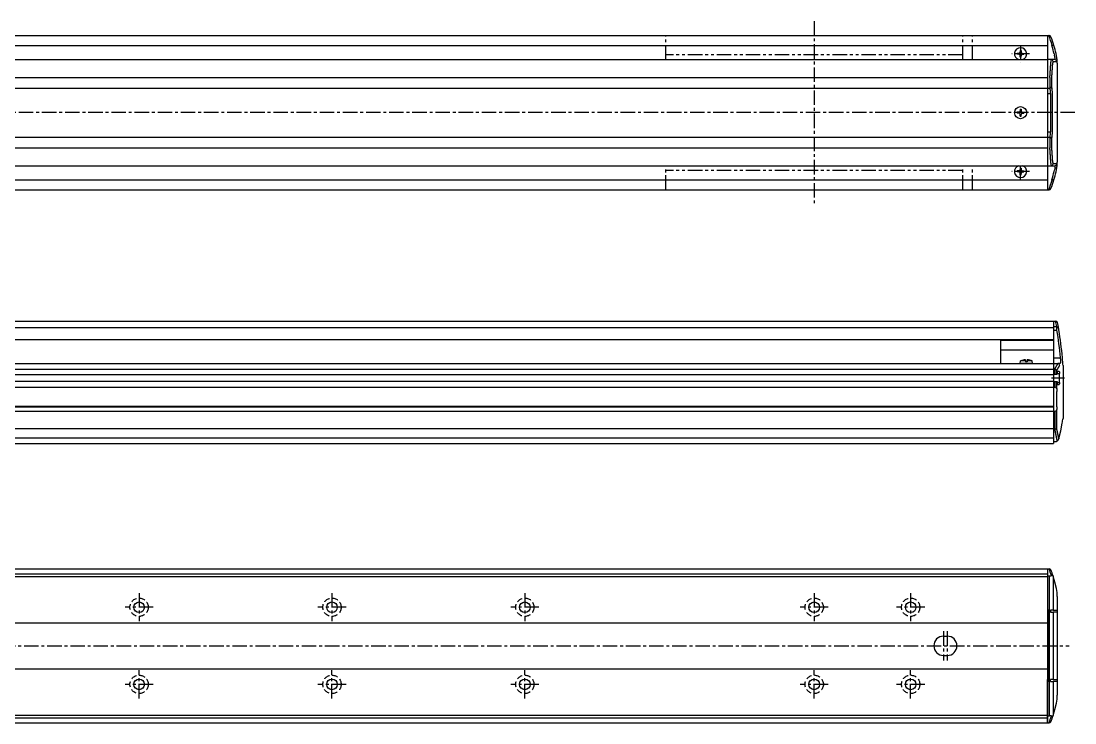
# Model space of a CAD drawing. Extents: x -708 to 384, y 160 to 576.
# Drawn here: x -162 to 384, y 212 to 576 of the extents above; entities that cross this region are included whole.
import ezdxf

# ---------------------------------------------------------------- set-up
doc = ezdxf.new("R2010")
doc.units = 0
for name, pattern in [('CENTER', [12, 7.5, -1.5, 1.5, -1.5]), ('DASHED', [4.5, 3, -1.5]), ('PHANTOM', [15, 7.5, -1.5, 1.5, -1.5, 1.5, -1.5])]:
    doc.linetypes.add(name, pattern=pattern)
doc.layers.get('0').update_dxf_attribs({"linetype": 'CONTINUOUS'})
doc.layers.add('CENTER', color=1, linetype='CENTER')

# ---------------------------------------------------------------- blocks, each defined once
blk = doc.blocks.new('DTL0004')
at = {"color": 0, "linetype": 'CONTINUOUS'}
for p, q in [((-3.15, 0), (-3.04, 1.3)), ((3.15, 0), (-3.15, 0)), ((-0.4, 1.3), (-3.04, 1.3)), ((-0.4, 1.89), (-0.4, 0.9)), ((0.4, 0.9), (-0.4, 0.9)), ((0.4, 1.89), (0.4, 0.9)), ((3.04, 1.3), (0.4, 1.3)), ((3.15, 0), (3.04, 1.3))]:
    blk.add_line(p, q, dxfattribs=at)
for start, end in [(92.8723, 112.3565), (67.6435, 87.1277)]:
    blk.add_arc((0, -6.08), 7.98, start, end, dxfattribs=at)
at = {"color": 0}
blk.add_point((0, 0), dxfattribs=at)
blk.add_point((0, 0), dxfattribs=at)

msp = doc.modelspace()

# ---------------------------------------------------------------- linework, layer by layer
at = {"color": 7, "linetype": 'CONTINUOUS'}
for p, q in [((-537.79, 568.36), (370.21, 568.36)), ((370.21, 568.36), (370.21, 488.36)), ((370.21, 568.36), (370.79, 568.36)), ((370.99, 568.36), (370.79, 568.36)), ((-223.79, 563.16), (370.21, 563.16)), ((372.6, 563.19), (372.45, 563.17)), ((354.46, 559.11), (354.46, 558.61)), ((355.21, 559.11), (354.46, 559.11)), ((355.21, 558.61), (354.46, 558.61)), ((355.96, 560.61), (355.96, 559.86)), ((355.96, 560.61), (356.46, 560.61)), ((355.96, 557.11), (355.96, 557.87)), ((356.46, 560.61), (356.46, 559.86)), ((356.46, 557.11), (356.46, 557.87)), ((357.2, 559.11), (357.96, 559.11)), ((357.2, 558.61), (357.96, 558.61)), ((357.96, 559.11), (357.96, 558.61)), ((373.59, 558.86), (373.81, 558.13)), ((374.79, 558.09), (374.57, 559.08)), ((-537.79, 555.86), (370.21, 555.86)), ((355.96, 557.11), (356.46, 557.11)), ((373.88, 555.86), (370.21, 555.86)), ((373.04, 554.86), (374.87, 554.86)), ((375.11, 555.98), (375.11, 555.99)), ((375.21, 554.01), (375.21, 502.71)), ((-537.79, 546.63), (370.21, 546.63)), ((371.39, 546.61), (371.4, 546.61)), ((371.4, 546.61), (371.4, 541.12)), ((372.38, 541.7), (372.38, 546.44)), ((-537.79, 541.1), (370.21, 541.1)), ((370.21, 541.11), (371.29, 541.11)), ((371.4, 541.12), (371.29, 541.11)), ((370.21, 538.36), (371.72, 538.36)), ((371.72, 538.36), (371.72, 518.36)), ((372.71, 518.36), (372.71, 538.36)), ((355.96, 530.11), (355.96, 529.36)), ((355.96, 530.11), (356.46, 530.11)), ((356.46, 530.11), (356.46, 529.36)), ((354.46, 528.61), (354.46, 528.11)), ((355.21, 528.61), (354.46, 528.61)), ((355.21, 528.11), (354.46, 528.11)), ((355.96, 526.61), (355.96, 527.37)), ((355.96, 526.61), (356.46, 526.61)), ((356.46, 526.61), (356.46, 527.37)), ((357.2, 528.61), (357.96, 528.61)), ((357.2, 528.11), (357.96, 528.11)), ((357.96, 528.61), (357.96, 528.11)), ((-537.79, 515.63), (370.21, 515.63)), ((370.21, 518.36), (371.72, 518.36)), ((370.21, 515.61), (371.29, 515.61)), ((371.29, 515.61), (371.4, 515.61)), ((371.4, 515.61), (371.4, 510.11)), ((372.38, 510.29), (372.38, 515.02)), ((-537.79, 510.09), (370.21, 510.09)), ((371.4, 510.11), (371.39, 510.11)), ((-537.79, 500.86), (370.21, 500.86)), ((354.46, 498.11), (354.46, 497.61)), ((355.21, 498.11), (354.46, 498.11)), ((355.21, 497.61), (354.46, 497.61)), ((355.96, 499.61), (355.96, 498.86)), ((355.96, 499.61), (356.46, 499.61)), ((356.46, 499.61), (356.46, 498.86)), ((357.2, 498.11), (357.96, 498.11)), ((357.2, 497.61), (357.96, 497.61)), ((357.96, 498.11), (357.96, 497.61)), ((370.21, 500.86), (373.88, 500.86)), ((374.87, 501.86), (373.04, 501.86)), ((373.59, 497.86), (373.81, 498.6)), ((374.57, 497.64), (374.79, 498.64)), ((375.11, 500.73), (375.11, 500.75)), ((-223.79, 493.56), (370.21, 493.56)), ((355.96, 496.11), (355.96, 496.87)), ((355.96, 496.11), (356.46, 496.11)), ((356.46, 496.11), (356.46, 496.87)), ((372.6, 493.54), (372.45, 493.56)), ((-537.79, 488.36), (370.21, 488.36)), ((370.21, 488.36), (370.79, 488.36)), ((370.79, 488.36), (370.99, 488.36)), ((-223.79, 420.28), (373.21, 420.28)), ((-223.79, 416.92), (373.21, 416.92)), ((373.21, 420.28), (373.21, 357.78)), ((373.21, 420.28), (373.21, 410.78)), ((373.21, 420.28), (374.39, 420.28)), ((373.21, 420.28), (373.21, 410.78)), ((373.21, 417.39), (374.9, 417.39)), ((373.21, 415.51), (375.06, 415.51)), ((374.4, 420.28), (374.39, 420.28)), ((-223.79, 410.78), (373.21, 410.78)), ((345.71, 410.78), (345.71, 398.28)), ((345.71, 410.31), (373.21, 410.31)), ((345.71, 405.32), (373.21, 405.32)), ((373.21, 401.28), (376.88, 401.28)), ((-537.79, 398.28), (373.21, 398.28)), ((-537.79, 395.28), (373.21, 395.28)), ((373.21, 398.28), (375.45, 398.28)), ((373.21, 398.28), (373.21, 356.78)), ((373.21, 395.28), (373.79, 395.28)), ((373.79, 395.28), (373.99, 395.26)), ((373.99, 395.26), (373.99, 392.68)), ((374.92, 392.68), (374.92, 394.7)), ((376.12, 394.13), (375.17, 394.13)), ((375.17, 394.13), (375.17, 392.68)), ((376.59, 398.28), (375.45, 398.28)), ((375.45, 398.28), (375.6, 398.27)), ((376.81, 398.37), (376.59, 398.28)), ((378.11, 398.6), (378.11, 398.59)), ((378.21, 397.28), (378.21, 369.78)), ((-537.79, 392.53), (373.21, 392.53)), ((-537.79, 389.03), (373.21, 389.03)), ((373.21, 392.68), (375.17, 392.68)), ((373.21, 388.88), (375.17, 388.88)), ((373.99, 388.88), (373.99, 386.02)), ((374.92, 385.21), (374.92, 388.88)), ((375.17, 393.13), (376.44, 393.13)), ((375.17, 388.88), (375.17, 387.43)), ((375.17, 388.43), (376.44, 388.43)), ((376.44, 388.43), (376.44, 393.13)), ((-537.79, 386.02), (373.21, 386.02)), ((373.21, 386.02), (373.99, 386.02)), ((375.06, 375.78), (375.06, 383.78)), ((375.17, 387.43), (376.12, 387.43)), ((-537.79, 376.08), (373.21, 376.08)), ((-537.79, 375.78), (373.21, 375.78)), ((-537.79, 373.54), (373.21, 373.54)), ((373.21, 373.54), (373.99, 373.54)), ((373.99, 373.54), (373.99, 364.28)), ((374.92, 364.55), (374.92, 374.35)), ((-537.79, 364.55), (373.21, 364.55)), ((373.21, 364.28), (373.93, 364.28)), ((373.99, 364.28), (373.93, 364.28)), ((-537.79, 359.78), (373.21, 359.78)), ((-537.79, 356.78), (373.21, 356.78)), ((373.21, 357.78), (374.15, 357.78)), ((376.09, 359.31), (376.05, 359.17)), ((-537.79, 291.83), (370.21, 291.83)), ((370.21, 291.83), (370.21, 211.83)), ((370.21, 291.83), (370.21, 269.38)), ((370.21, 291.83), (370.93, 291.83)), ((370.93, 291.83), (370.99, 291.83)), ((-537.79, 289.23), (370.21, 289.23)), ((-537.79, 287.83), (370.21, 287.83)), ((370.21, 288.08), (371.15, 288.08)), ((371.15, 215.58), (371.15, 288.08)), ((373.05, 288.04), (373.09, 287.91)), ((373.09, 287.91), (373.09, 270.33)), ((375.21, 277.48), (375.21, 226.18)), ((370.66, 270.33), (370.21, 270.33)), ((370.21, 269.38), (370.66, 269.37)), ((370.66, 270.33), (370.66, 233.33)), ((373.09, 270.33), (371.71, 270.33)), ((371.71, 270.33), (371.71, 269.33)), ((371.71, 269.33), (373.09, 269.33)), ((373.09, 270.33), (375.04, 270.33)), ((373.09, 269.33), (373.09, 234.33)), ((375.04, 269.33), (373.09, 269.33)), ((375.04, 270.33), (375.21, 270.27)), ((375.21, 269.27), (375.04, 269.33)), ((-537.79, 263.83), (370.21, 263.83)), ((316.21, 256.83), (318.21, 256.83)), ((316.21, 246.83), (318.21, 246.83)), ((-537.79, 239.83), (370.21, 239.83)), ((370.66, 234.29), (370.21, 234.28)), ((370.21, 211.83), (370.21, 234.28)), ((370.66, 233.33), (370.21, 233.33)), ((373.09, 234.33), (371.71, 234.33)), ((371.71, 233.33), (371.71, 234.33)), ((371.71, 233.33), (373.09, 233.33)), ((373.09, 234.33), (375.04, 234.33)), ((373.09, 233.33), (373.09, 215.75)), ((375.04, 233.33), (373.09, 233.33)), ((375.04, 234.33), (375.21, 234.39)), ((375.21, 233.39), (375.04, 233.33)), ((-537.79, 215.83), (370.21, 215.83)), ((-537.79, 214.43), (370.21, 214.43)), ((370.21, 215.58), (371.15, 215.58)), ((373.09, 215.75), (373.05, 215.62)), ((-537.79, 211.83), (370.21, 211.83)), ((370.21, 211.83), (370.93, 211.83)), ((370.99, 211.83), (370.93, 211.83))]:
    msp.add_line(p, q, dxfattribs=at)
at = {"color": 3, "linetype": 'PHANTOM'}
for p, q in [((172.21, 555.86), (172.21, 568.36)), ((326.21, 555.86), (326.21, 568.36)), ((331.21, 555.86), (331.21, 568.36)), ((326.21, 558.36), (172.21, 558.36)), ((172.21, 488.36), (172.21, 500.86)), ((326.21, 498.36), (172.21, 498.36)), ((326.21, 488.36), (326.21, 500.86)), ((331.21, 488.36), (331.21, 500.86))]:
    msp.add_line(p, q, dxfattribs=at)
at = {"color": 7, "linetype": 'CONTINUOUS'}
for points in [[(373.49, 563.19), (373.49, 563.19), (373.48, 563.21), (373.37, 563.27), (373.17, 563.28), (372.9, 563.25), (372.6, 563.19)], [(374.11, 556.67), (374.02, 557.22), (373.81, 558.13)], [(374.11, 500.06), (374.02, 499.5), (373.81, 498.6)], [(373.49, 493.54), (373.49, 493.54), (373.48, 493.52), (373.37, 493.46), (373.17, 493.45), (372.9, 493.48), (372.6, 493.54)], [(375.06, 415.51), (375.02, 415.94), (374.97, 416.56), (374.93, 417.06), (374.9, 417.39)], [(376.81, 398.37), (377.02, 398.77), (377.11, 399.24)], [(376.12, 394.13), (376.13, 394.13), (376.24, 394.06), (376.33, 393.89), (376.39, 393.65), (376.43, 393.36), (376.44, 393.13)], [(376.44, 388.43), (376.43, 388.33), (376.41, 388.01), (376.35, 387.72), (376.25, 387.52), (376.15, 387.43), (376.12, 387.43)], [(374.92, 385.21), (375, 384.72), (375.06, 383.78)], [(375.06, 375.78), (375.04, 375.24), (374.92, 374.35)], [(376.09, 359.31), (377.01, 363.4), (377.79, 367.36)], [(373.05, 288.04), (373.01, 288.14), (372.86, 288.27), (372.6, 288.32), (372.21, 288.25)], [(374.79, 281.56), (374.01, 284.83), (373.09, 287.91)], [(373.09, 215.75), (374.01, 218.84), (374.79, 222.1)], [(372.21, 215.41), (372.42, 215.35), (372.73, 215.35), (372.95, 215.45), (373.05, 215.62)]]:
    msp.add_lwpolyline(points, dxfattribs=at)
for points in [[(371.39, 546.61, 0), (371.39, 546.68, 0), (371.39, 546.74, 0), (371.4, 546.8, 0), (371.4, 546.86, 0), (371.41, 546.92, 0), (371.41, 546.99, 0), (371.42, 547.05, 0), (371.42, 547.11, 0), (371.42, 547.17, 0), (371.43, 547.23, 0), (371.43, 547.29, 0), (371.44, 547.36, 0), (371.44, 547.42, 0), (371.44, 547.48, 0), (371.45, 547.54, 0), (371.45, 547.6, 0), (371.46, 547.67, 0), (371.46, 547.73, 0), (371.46, 547.79, 0), (371.47, 547.85, 0), (371.47, 547.91, 0), (371.48, 547.98, 0), (371.48, 548.04, 0), (371.49, 548.1, 0), (371.49, 548.16, 0), (371.49, 548.22, 0), (371.5, 548.29, 0), (371.5, 548.35, 0), (371.51, 548.41, 0), (371.51, 548.47, 0), (371.51, 548.53, 0), (371.52, 548.6, 0), (371.52, 548.66, 0), (371.53, 548.72, 0), (371.53, 548.78, 0), (371.53, 548.84, 0), (371.54, 548.9, 0), (371.54, 548.97, 0), (371.55, 549.03, 0), (371.55, 549.09, 0), (371.56, 549.15, 0), (371.56, 549.22, 0), (371.56, 549.28, 0), (371.57, 549.34, 0), (371.57, 549.4, 0), (371.57, 549.46, 0), (371.58, 549.52, 0), (371.58, 549.59, 0), (371.59, 549.65, 0), (371.59, 549.71, 0), (371.6, 549.77, 0), (371.6, 549.84, 0), (371.6, 549.9, 0), (371.61, 549.96, 0), (371.61, 550.02, 0), (371.62, 550.08, 0), (371.62, 550.14, 0), (371.62, 550.21, 0), (371.63, 550.27, 0), (371.63, 550.33, 0), (371.63, 550.39, 0), (371.64, 550.45, 0), (371.64, 550.52, 0), (371.65, 550.58, 0), (371.65, 550.64, 0), (371.65, 550.7, 0), (371.66, 550.76, 0), (371.66, 550.83, 0), (371.67, 550.89, 0), (371.67, 550.95, 0), (371.68, 551.01, 0), (371.68, 551.07, 0), (371.68, 551.14, 0), (371.69, 551.2, 0), (371.69, 551.26, 0), (371.69, 551.32, 0), (371.7, 551.38, 0), (371.7, 551.45, 0), (371.71, 551.51, 0), (371.71, 551.57, 0), (371.71, 551.63, 0), (371.72, 551.69, 0), (371.72, 551.76, 0), (371.73, 551.82, 0), (371.73, 551.88, 0), (371.74, 551.94, 0), (371.74, 552, 0), (371.74, 552.07, 0), (371.75, 552.13, 0), (371.75, 552.19, 0), (371.75, 552.25, 0), (371.76, 552.31, 0), (371.76, 552.38, 0), (371.77, 552.44, 0), (371.77, 552.5, 0), (371.77, 552.56, 0), (371.78, 552.62, 0), (371.78, 552.69, 0), (371.79, 552.75, 0), (371.79, 552.81, 0), (371.79, 552.87, 0), (371.8, 552.93, 0), (371.8, 553, 0), (371.81, 553.06, 0), (371.81, 553.12, 0), (371.81, 553.18, 0), (371.82, 553.24, 0), (371.82, 553.31, 0), (371.82, 553.37, 0), (371.83, 553.43, 0), (371.83, 553.49, 0), (371.84, 553.55, 0), (371.84, 553.62, 0), (371.84, 553.68, 0), (371.85, 553.74, 0), (371.85, 553.8, 0), (371.86, 553.87, 0), (371.86, 553.93, 0), (371.86, 553.99, 0), (371.87, 554.05, 0), (371.87, 554.11, 0), (371.88, 554.17, 0), (371.88, 554.24, 0), (371.88, 554.3, 0), (371.89, 554.36, 0), (371.89, 554.42, 0), (371.89, 554.49, 0), (371.9, 554.55, 0)], [(372.38, 546.44, 0), (372.38, 546.5, 0), (372.39, 546.56, 0), (372.39, 546.62, 0), (372.4, 546.68, 0), (372.4, 546.74, 0), (372.4, 546.8, 0), (372.41, 546.86, 0), (372.41, 546.92, 0), (372.42, 546.98, 0), (372.42, 547.04, 0), (372.43, 547.1, 0), (372.43, 547.16, 0), (372.43, 547.23, 0), (372.44, 547.29, 0), (372.44, 547.35, 0), (372.45, 547.41, 0), (372.45, 547.47, 0), (372.45, 547.53, 0), (372.46, 547.59, 0), (372.46, 547.65, 0), (372.47, 547.71, 0), (372.47, 547.77, 0), (372.47, 547.83, 0), (372.48, 547.89, 0), (372.48, 547.95, 0), (372.49, 548.01, 0), (372.49, 548.07, 0), (372.49, 548.13, 0), (372.5, 548.2, 0), (372.5, 548.26, 0), (372.51, 548.32, 0), (372.51, 548.38, 0), (372.51, 548.44, 0), (372.52, 548.5, 0), (372.52, 548.56, 0), (372.53, 548.62, 0), (372.53, 548.68, 0), (372.53, 548.74, 0), (372.54, 548.8, 0), (372.54, 548.86, 0), (372.55, 548.92, 0), (372.55, 548.98, 0), (372.55, 549.04, 0), (372.56, 549.11, 0), (372.56, 549.17, 0), (372.57, 549.23, 0), (372.57, 549.29, 0), (372.57, 549.35, 0), (372.58, 549.41, 0), (372.58, 549.47, 0), (372.59, 549.53, 0), (372.59, 549.59, 0), (372.59, 549.65, 0), (372.6, 549.71, 0), (372.6, 549.77, 0), (372.61, 549.83, 0), (372.61, 549.89, 0), (372.61, 549.96, 0), (372.62, 550.02, 0), (372.62, 550.08, 0), (372.63, 550.14, 0), (372.63, 550.2, 0), (372.63, 550.26, 0), (372.64, 550.32, 0), (372.64, 550.38, 0), (372.64, 550.44, 0), (372.65, 550.5, 0), (372.65, 550.56, 0), (372.66, 550.62, 0), (372.66, 550.68, 0), (372.67, 550.74, 0), (372.67, 550.8, 0), (372.67, 550.87, 0), (372.68, 550.93, 0), (372.68, 550.99, 0), (372.68, 551.05, 0), (372.69, 551.11, 0), (372.69, 551.17, 0), (372.7, 551.23, 0), (372.7, 551.29, 0), (372.7, 551.35, 0), (372.71, 551.41, 0), (372.71, 551.47, 0), (372.72, 551.53, 0), (372.72, 551.59, 0), (372.72, 551.65, 0), (372.73, 551.71, 0), (372.73, 551.78, 0), (372.74, 551.84, 0), (372.74, 551.9, 0), (372.74, 551.96, 0), (372.75, 552.02, 0), (372.75, 552.08, 0), (372.75, 552.14, 0), (372.76, 552.2, 0), (372.76, 552.26, 0), (372.77, 552.32, 0), (372.77, 552.38, 0), (372.77, 552.44, 0), (372.78, 552.5, 0), (372.78, 552.57, 0), (372.79, 552.63, 0), (372.79, 552.69, 0), (372.79, 552.75, 0), (372.8, 552.81, 0), (372.8, 552.87, 0), (372.8, 552.93, 0), (372.81, 552.99, 0), (372.81, 553.05, 0), (372.82, 553.11, 0), (372.82, 553.17, 0), (372.82, 553.23, 0), (372.83, 553.29, 0), (372.83, 553.35, 0), (372.83, 553.42, 0), (372.84, 553.48, 0), (372.84, 553.54, 0), (372.85, 553.6, 0), (372.85, 553.66, 0), (372.85, 553.72, 0), (372.86, 553.78, 0), (372.86, 553.84, 0), (372.87, 553.9, 0), (372.87, 553.96, 0), (372.87, 554.02, 0), (372.88, 554.08, 0), (372.88, 554.14, 0), (372.88, 554.21, 0)], [(371.9, 502.18, 0), (371.89, 502.24, 0), (371.89, 502.3, 0), (371.89, 502.37, 0), (371.88, 502.43, 0), (371.88, 502.49, 0), (371.88, 502.55, 0), (371.87, 502.61, 0), (371.87, 502.68, 0), (371.86, 502.74, 0), (371.86, 502.8, 0), (371.86, 502.86, 0), (371.85, 502.92, 0), (371.85, 502.99, 0), (371.84, 503.05, 0), (371.84, 503.11, 0), (371.84, 503.17, 0), (371.83, 503.24, 0), (371.83, 503.3, 0), (371.82, 503.36, 0), (371.82, 503.42, 0), (371.82, 503.48, 0), (371.81, 503.54, 0), (371.81, 503.61, 0), (371.81, 503.67, 0), (371.8, 503.73, 0), (371.8, 503.79, 0), (371.79, 503.85, 0), (371.79, 503.92, 0), (371.79, 503.98, 0), (371.78, 504.04, 0), (371.78, 504.1, 0), (371.77, 504.17, 0), (371.77, 504.23, 0), (371.77, 504.29, 0), (371.76, 504.35, 0), (371.76, 504.41, 0), (371.75, 504.48, 0), (371.75, 504.54, 0), (371.75, 504.6, 0), (371.74, 504.66, 0), (371.74, 504.72, 0), (371.74, 504.79, 0), (371.73, 504.85, 0), (371.73, 504.91, 0), (371.72, 504.97, 0), (371.72, 505.03, 0), (371.71, 505.1, 0), (371.71, 505.16, 0), (371.71, 505.22, 0), (371.7, 505.28, 0), (371.7, 505.34, 0), (371.69, 505.4, 0), (371.69, 505.47, 0), (371.69, 505.53, 0), (371.68, 505.59, 0), (371.68, 505.65, 0), (371.68, 505.71, 0), (371.67, 505.78, 0), (371.67, 505.84, 0), (371.66, 505.9, 0), (371.66, 505.96, 0), (371.65, 506.02, 0), (371.65, 506.09, 0), (371.65, 506.15, 0), (371.64, 506.21, 0), (371.64, 506.27, 0), (371.63, 506.33, 0), (371.63, 506.4, 0), (371.63, 506.46, 0), (371.62, 506.52, 0), (371.62, 506.58, 0), (371.62, 506.64, 0), (371.61, 506.71, 0), (371.61, 506.77, 0), (371.6, 506.83, 0), (371.6, 506.89, 0), (371.6, 506.95, 0), (371.59, 507.02, 0), (371.59, 507.08, 0), (371.58, 507.14, 0), (371.58, 507.2, 0), (371.57, 507.26, 0), (371.57, 507.33, 0), (371.57, 507.39, 0), (371.56, 507.45, 0), (371.56, 507.51, 0), (371.56, 507.57, 0), (371.55, 507.64, 0), (371.55, 507.7, 0), (371.54, 507.76, 0), (371.54, 507.82, 0), (371.53, 507.88, 0), (371.53, 507.95, 0), (371.53, 508.01, 0), (371.52, 508.07, 0), (371.52, 508.13, 0), (371.51, 508.19, 0), (371.51, 508.26, 0), (371.51, 508.32, 0), (371.5, 508.38, 0), (371.5, 508.44, 0), (371.49, 508.5, 0), (371.49, 508.57, 0), (371.49, 508.63, 0), (371.48, 508.69, 0), (371.48, 508.75, 0), (371.47, 508.81, 0), (371.47, 508.88, 0), (371.46, 508.94, 0), (371.46, 509, 0), (371.46, 509.06, 0), (371.45, 509.12, 0), (371.45, 509.18, 0), (371.44, 509.25, 0), (371.44, 509.31, 0), (371.44, 509.37, 0), (371.43, 509.43, 0), (371.43, 509.49, 0), (371.42, 509.56, 0), (371.42, 509.62, 0), (371.42, 509.68, 0), (371.41, 509.74, 0), (371.41, 509.8, 0), (371.4, 509.87, 0), (371.4, 509.93, 0), (371.39, 509.99, 0), (371.39, 510.05, 0), (371.39, 510.11, 0)], [(372.88, 502.52, 0), (372.88, 502.58, 0), (372.88, 502.64, 0), (372.87, 502.7, 0), (372.87, 502.76, 0), (372.87, 502.83, 0), (372.86, 502.89, 0), (372.86, 502.95, 0), (372.85, 503.01, 0), (372.85, 503.07, 0), (372.85, 503.13, 0), (372.84, 503.19, 0), (372.84, 503.25, 0), (372.83, 503.31, 0), (372.83, 503.37, 0), (372.83, 503.43, 0), (372.82, 503.49, 0), (372.82, 503.55, 0), (372.82, 503.62, 0), (372.81, 503.68, 0), (372.81, 503.74, 0), (372.8, 503.8, 0), (372.8, 503.86, 0), (372.8, 503.92, 0), (372.79, 503.98, 0), (372.79, 504.04, 0), (372.79, 504.1, 0), (372.78, 504.16, 0), (372.78, 504.22, 0), (372.77, 504.28, 0), (372.77, 504.34, 0), (372.77, 504.4, 0), (372.76, 504.47, 0), (372.76, 504.53, 0), (372.75, 504.59, 0), (372.75, 504.65, 0), (372.75, 504.71, 0), (372.74, 504.77, 0), (372.74, 504.83, 0), (372.74, 504.89, 0), (372.73, 504.95, 0), (372.73, 505.01, 0), (372.72, 505.07, 0), (372.72, 505.13, 0), (372.72, 505.19, 0), (372.71, 505.25, 0), (372.71, 505.32, 0), (372.7, 505.38, 0), (372.7, 505.44, 0), (372.7, 505.5, 0), (372.69, 505.56, 0), (372.69, 505.62, 0), (372.68, 505.68, 0), (372.68, 505.74, 0), (372.68, 505.8, 0), (372.67, 505.86, 0), (372.67, 505.92, 0), (372.67, 505.98, 0), (372.66, 506.04, 0), (372.66, 506.11, 0), (372.65, 506.17, 0), (372.65, 506.23, 0), (372.64, 506.29, 0), (372.64, 506.35, 0), (372.64, 506.41, 0), (372.63, 506.47, 0), (372.63, 506.53, 0), (372.63, 506.59, 0), (372.62, 506.65, 0), (372.62, 506.71, 0), (372.61, 506.77, 0), (372.61, 506.83, 0), (372.61, 506.89, 0), (372.6, 506.95, 0), (372.6, 507.01, 0), (372.59, 507.08, 0), (372.59, 507.14, 0), (372.59, 507.2, 0), (372.58, 507.26, 0), (372.58, 507.32, 0), (372.57, 507.38, 0), (372.57, 507.44, 0), (372.57, 507.5, 0), (372.56, 507.56, 0), (372.56, 507.62, 0), (372.55, 507.68, 0), (372.55, 507.74, 0), (372.55, 507.8, 0), (372.54, 507.87, 0), (372.54, 507.93, 0), (372.53, 507.99, 0), (372.53, 508.05, 0), (372.53, 508.11, 0), (372.52, 508.17, 0), (372.52, 508.23, 0), (372.51, 508.29, 0), (372.51, 508.35, 0), (372.51, 508.41, 0), (372.5, 508.47, 0), (372.5, 508.53, 0), (372.49, 508.59, 0), (372.49, 508.65, 0), (372.49, 508.71, 0), (372.48, 508.77, 0), (372.48, 508.83, 0), (372.47, 508.9, 0), (372.47, 508.96, 0), (372.47, 509.02, 0), (372.46, 509.08, 0), (372.46, 509.14, 0), (372.45, 509.2, 0), (372.45, 509.26, 0), (372.45, 509.32, 0), (372.44, 509.38, 0), (372.44, 509.44, 0), (372.43, 509.5, 0), (372.43, 509.56, 0), (372.43, 509.62, 0), (372.42, 509.68, 0), (372.42, 509.75, 0), (372.41, 509.8, 0), (372.41, 509.87, 0), (372.4, 509.93, 0), (372.4, 509.99, 0), (372.4, 510.05, 0), (372.39, 510.11, 0), (372.39, 510.17, 0), (372.38, 510.23, 0), (372.38, 510.29, 0)], [(373.79, 395.28, 0), (373.81, 395.3, 0), (373.82, 395.33, 0), (373.84, 395.35, 0), (373.85, 395.37, 0), (373.87, 395.39, 0), (373.88, 395.42, 0), (373.9, 395.44, 0), (373.92, 395.46, 0), (373.93, 395.49, 0), (373.95, 395.51, 0), (373.96, 395.53, 0), (373.98, 395.56, 0), (374, 395.58, 0), (374.01, 395.6, 0), (374.03, 395.62, 0), (374.04, 395.65, 0), (374.06, 395.67, 0), (374.07, 395.69, 0), (374.09, 395.72, 0), (374.1, 395.74, 0), (374.12, 395.76, 0), (374.13, 395.79, 0), (374.15, 395.81, 0), (374.16, 395.83, 0), (374.18, 395.86, 0), (374.19, 395.88, 0), (374.21, 395.9, 0), (374.23, 395.93, 0), (374.24, 395.95, 0), (374.26, 395.97, 0), (374.27, 396, 0), (374.29, 396.02, 0), (374.3, 396.04, 0), (374.32, 396.06, 0), (374.33, 396.09, 0), (374.35, 396.11, 0), (374.36, 396.13, 0), (374.38, 396.16, 0), (374.39, 396.18, 0), (374.4, 396.2, 0), (374.42, 396.23, 0), (374.44, 396.25, 0), (374.45, 396.27, 0), (374.46, 396.3, 0), (374.48, 396.32, 0), (374.49, 396.34, 0), (374.51, 396.37, 0), (374.52, 396.39, 0), (374.54, 396.41, 0), (374.55, 396.44, 0), (374.57, 396.46, 0), (374.58, 396.48, 0), (374.6, 396.51, 0), (374.61, 396.53, 0), (374.62, 396.55, 0), (374.64, 396.58, 0), (374.65, 396.6, 0), (374.67, 396.62, 0), (374.68, 396.65, 0), (374.7, 396.67, 0), (374.71, 396.69, 0), (374.72, 396.72, 0), (374.74, 396.74, 0), (374.75, 396.76, 0), (374.77, 396.79, 0), (374.78, 396.81, 0), (374.79, 396.83, 0), (374.81, 396.86, 0), (374.82, 396.88, 0), (374.84, 396.9, 0), (374.85, 396.93, 0), (374.86, 396.95, 0), (374.88, 396.97, 0), (374.89, 397, 0), (374.91, 397.02, 0), (374.92, 397.04, 0), (374.93, 397.07, 0), (374.95, 397.09, 0), (374.96, 397.11, 0), (374.98, 397.14, 0), (374.99, 397.16, 0), (375, 397.18, 0), (375.01, 397.21, 0), (375.03, 397.23, 0), (375.04, 397.25, 0), (375.06, 397.28, 0), (375.07, 397.3, 0), (375.08, 397.32, 0), (375.1, 397.35, 0), (375.11, 397.37, 0), (375.12, 397.39, 0), (375.14, 397.42, 0), (375.15, 397.44, 0), (375.16, 397.47, 0), (375.18, 397.49, 0), (375.19, 397.51, 0), (375.2, 397.54, 0), (375.21, 397.56, 0), (375.23, 397.58, 0), (375.24, 397.61, 0), (375.25, 397.63, 0), (375.27, 397.65, 0), (375.28, 397.68, 0), (375.29, 397.7, 0), (375.31, 397.73, 0), (375.32, 397.75, 0), (375.33, 397.77, 0), (375.35, 397.8, 0), (375.36, 397.82, 0), (375.37, 397.84, 0), (375.38, 397.87, 0), (375.4, 397.89, 0), (375.41, 397.91, 0), (375.42, 397.94, 0), (375.43, 397.96, 0), (375.45, 397.99, 0), (375.46, 398.01, 0), (375.47, 398.03, 0), (375.48, 398.06, 0), (375.5, 398.08, 0), (375.51, 398.1, 0), (375.52, 398.13, 0), (375.53, 398.15, 0), (375.55, 398.17, 0), (375.56, 398.2, 0), (375.57, 398.22, 0), (375.58, 398.25, 0), (375.6, 398.27, 0)], [(374.92, 394.7, 0), (374.93, 394.72, 0), (374.95, 394.74, 0), (374.96, 394.76, 0), (374.97, 394.78, 0), (374.99, 394.8, 0), (375, 394.82, 0), (375.01, 394.84, 0), (375.03, 394.86, 0), (375.04, 394.88, 0), (375.05, 394.9, 0), (375.07, 394.92, 0), (375.08, 394.94, 0), (375.1, 394.96, 0), (375.11, 394.98, 0), (375.12, 395, 0), (375.13, 395.02, 0), (375.15, 395.04, 0), (375.16, 395.06, 0), (375.18, 395.08, 0), (375.19, 395.1, 0), (375.2, 395.12, 0), (375.21, 395.14, 0), (375.23, 395.16, 0), (375.24, 395.18, 0), (375.25, 395.2, 0), (375.27, 395.22, 0), (375.28, 395.24, 0), (375.29, 395.26, 0), (375.31, 395.28, 0), (375.32, 395.3, 0), (375.33, 395.32, 0), (375.35, 395.34, 0), (375.36, 395.36, 0), (375.37, 395.38, 0), (375.38, 395.4, 0), (375.4, 395.42, 0), (375.41, 395.44, 0), (375.42, 395.46, 0), (375.44, 395.48, 0), (375.45, 395.5, 0), (375.46, 395.52, 0), (375.47, 395.54, 0), (375.49, 395.56, 0), (375.5, 395.58, 0), (375.51, 395.6, 0), (375.52, 395.62, 0), (375.54, 395.64, 0), (375.55, 395.66, 0), (375.56, 395.68, 0), (375.57, 395.7, 0), (375.59, 395.72, 0), (375.6, 395.74, 0), (375.61, 395.76, 0), (375.62, 395.78, 0), (375.64, 395.8, 0), (375.65, 395.82, 0), (375.66, 395.84, 0), (375.68, 395.86, 0), (375.69, 395.88, 0), (375.7, 395.9, 0), (375.71, 395.92, 0), (375.73, 395.94, 0), (375.74, 395.96, 0), (375.75, 395.98, 0), (375.76, 396, 0), (375.77, 396.02, 0), (375.79, 396.04, 0), (375.8, 396.06, 0), (375.81, 396.08, 0), (375.82, 396.1, 0), (375.83, 396.12, 0), (375.85, 396.14, 0), (375.86, 396.16, 0), (375.87, 396.18, 0), (375.88, 396.2, 0), (375.89, 396.22, 0), (375.91, 396.24, 0), (375.92, 396.26, 0), (375.93, 396.29, 0), (375.94, 396.31, 0), (375.95, 396.32, 0), (375.97, 396.35, 0), (375.98, 396.37, 0), (375.99, 396.39, 0), (376, 396.41, 0), (376.01, 396.43, 0), (376.02, 396.45, 0), (376.04, 396.47, 0), (376.05, 396.49, 0), (376.06, 396.51, 0), (376.07, 396.53, 0), (376.08, 396.55, 0), (376.1, 396.57, 0), (376.11, 396.59, 0), (376.12, 396.61, 0), (376.13, 396.63, 0), (376.14, 396.65, 0), (376.15, 396.67, 0), (376.16, 396.69, 0), (376.18, 396.71, 0), (376.19, 396.73, 0), (376.2, 396.75, 0), (376.21, 396.77, 0), (376.22, 396.79, 0), (376.23, 396.81, 0), (376.25, 396.83, 0), (376.26, 396.85, 0), (376.27, 396.87, 0), (376.28, 396.89, 0), (376.29, 396.91, 0), (376.3, 396.93, 0), (376.31, 396.95, 0), (376.32, 396.97, 0), (376.33, 396.99, 0), (376.35, 397.01, 0), (376.36, 397.04, 0), (376.37, 397.06, 0), (376.38, 397.08, 0), (376.39, 397.1, 0), (376.4, 397.12, 0), (376.41, 397.14, 0), (376.42, 397.16, 0), (376.43, 397.18, 0), (376.44, 397.2, 0), (376.46, 397.22, 0), (376.47, 397.24, 0), (376.48, 397.26, 0), (376.49, 397.28, 0)], [(375.21, 358.09, 0), (375.2, 358.13, 0), (375.19, 358.18, 0), (375.19, 358.23, 0), (375.18, 358.28, 0), (375.17, 358.33, 0), (375.16, 358.38, 0), (375.15, 358.43, 0), (375.14, 358.48, 0), (375.13, 358.53, 0), (375.12, 358.57, 0), (375.11, 358.62, 0), (375.1, 358.67, 0), (375.09, 358.72, 0), (375.08, 358.77, 0), (375.07, 358.82, 0), (375.07, 358.87, 0), (375.06, 358.92, 0), (375.05, 358.97, 0), (375.04, 359.01, 0), (375.03, 359.06, 0), (375.02, 359.11, 0), (375.01, 359.16, 0), (375, 359.21, 0), (374.99, 359.26, 0), (374.98, 359.31, 0), (374.97, 359.36, 0), (374.96, 359.4, 0), (374.95, 359.45, 0), (374.94, 359.5, 0), (374.93, 359.55, 0), (374.93, 359.6, 0), (374.92, 359.65, 0), (374.9, 359.7, 0), (374.9, 359.75, 0), (374.89, 359.79, 0), (374.88, 359.84, 0), (374.87, 359.89, 0), (374.86, 359.94, 0), (374.85, 359.99, 0), (374.84, 360.04, 0), (374.83, 360.09, 0), (374.82, 360.13, 0), (374.81, 360.18, 0), (374.8, 360.23, 0), (374.79, 360.28, 0), (374.78, 360.33, 0), (374.77, 360.38, 0), (374.76, 360.43, 0), (374.75, 360.47, 0), (374.74, 360.52, 0), (374.73, 360.57, 0), (374.72, 360.62, 0), (374.71, 360.67, 0), (374.7, 360.72, 0), (374.69, 360.76, 0), (374.68, 360.81, 0), (374.67, 360.86, 0), (374.66, 360.91, 0), (374.65, 360.96, 0), (374.64, 361.01, 0), (374.63, 361.06, 0), (374.62, 361.1, 0), (374.61, 361.15, 0), (374.6, 361.2, 0), (374.59, 361.25, 0), (374.58, 361.3, 0), (374.57, 361.35, 0), (374.56, 361.39, 0), (374.55, 361.44, 0), (374.54, 361.49, 0), (374.53, 361.54, 0), (374.52, 361.59, 0), (374.51, 361.64, 0), (374.5, 361.68, 0), (374.49, 361.73, 0), (374.48, 361.78, 0), (374.47, 361.83, 0), (374.46, 361.88, 0), (374.45, 361.93, 0), (374.44, 361.97, 0), (374.43, 362.02, 0), (374.42, 362.07, 0), (374.41, 362.12, 0), (374.4, 362.17, 0), (374.39, 362.21, 0), (374.38, 362.26, 0), (374.37, 362.31, 0), (374.36, 362.36, 0), (374.35, 362.41, 0), (374.34, 362.46, 0), (374.33, 362.5, 0), (374.32, 362.55, 0), (374.31, 362.6, 0), (374.3, 362.65, 0), (374.29, 362.7, 0), (374.28, 362.75, 0), (374.26, 362.79, 0), (374.25, 362.84, 0), (374.25, 362.89, 0), (374.23, 362.94, 0), (374.22, 362.99, 0), (374.21, 363.03, 0), (374.2, 363.08, 0), (374.19, 363.13, 0), (374.18, 363.18, 0), (374.17, 363.23, 0), (374.16, 363.27, 0), (374.15, 363.32, 0), (374.14, 363.37, 0), (374.13, 363.42, 0), (374.12, 363.47, 0), (374.11, 363.51, 0), (374.1, 363.56, 0), (374.09, 363.61, 0), (374.07, 363.66, 0), (374.06, 363.7, 0), (374.05, 363.75, 0), (374.04, 363.8, 0), (374.03, 363.85, 0), (374.02, 363.9, 0), (374.01, 363.94, 0), (374, 363.99, 0), (373.99, 364.04, 0), (373.98, 364.09, 0), (373.97, 364.14, 0), (373.96, 364.18, 0), (373.95, 364.23, 0), (373.94, 364.28, 0)], [(376.05, 359.17, 0), (376.05, 359.21, 0), (376.04, 359.25, 0), (376.03, 359.3, 0), (376.02, 359.34, 0), (376.01, 359.38, 0), (376, 359.43, 0), (376, 359.47, 0), (375.99, 359.51, 0), (375.98, 359.55, 0), (375.97, 359.59, 0), (375.96, 359.64, 0), (375.95, 359.68, 0), (375.95, 359.72, 0), (375.94, 359.76, 0), (375.93, 359.81, 0), (375.92, 359.85, 0), (375.91, 359.89, 0), (375.9, 359.93, 0), (375.9, 359.98, 0), (375.89, 360.02, 0), (375.88, 360.06, 0), (375.87, 360.1, 0), (375.86, 360.14, 0), (375.85, 360.19, 0), (375.85, 360.23, 0), (375.84, 360.27, 0), (375.83, 360.31, 0), (375.82, 360.36, 0), (375.81, 360.4, 0), (375.8, 360.44, 0), (375.8, 360.48, 0), (375.79, 360.52, 0), (375.78, 360.57, 0), (375.77, 360.61, 0), (375.76, 360.65, 0), (375.75, 360.69, 0), (375.74, 360.74, 0), (375.74, 360.78, 0), (375.73, 360.82, 0), (375.72, 360.86, 0), (375.71, 360.9, 0), (375.7, 360.95, 0), (375.69, 360.99, 0), (375.68, 361.03, 0), (375.68, 361.07, 0), (375.67, 361.12, 0), (375.66, 361.16, 0), (375.65, 361.2, 0), (375.64, 361.24, 0), (375.63, 361.28, 0), (375.62, 361.33, 0), (375.61, 361.37, 0), (375.61, 361.41, 0), (375.6, 361.45, 0), (375.59, 361.49, 0), (375.58, 361.54, 0), (375.57, 361.58, 0), (375.56, 361.62, 0), (375.55, 361.66, 0), (375.54, 361.7, 0), (375.54, 361.75, 0), (375.53, 361.79, 0), (375.52, 361.83, 0), (375.51, 361.87, 0), (375.5, 361.91, 0), (375.49, 361.96, 0), (375.48, 362, 0), (375.47, 362.04, 0), (375.46, 362.08, 0), (375.45, 362.12, 0), (375.45, 362.17, 0), (375.44, 362.21, 0), (375.43, 362.25, 0), (375.42, 362.29, 0), (375.41, 362.33, 0), (375.4, 362.38, 0), (375.39, 362.42, 0), (375.38, 362.46, 0), (375.37, 362.5, 0), (375.37, 362.54, 0), (375.36, 362.59, 0), (375.35, 362.63, 0), (375.34, 362.67, 0), (375.33, 362.71, 0), (375.32, 362.75, 0), (375.31, 362.8, 0), (375.3, 362.84, 0), (375.29, 362.88, 0), (375.28, 362.92, 0), (375.27, 362.96, 0), (375.26, 363, 0), (375.26, 363.05, 0), (375.25, 363.09, 0), (375.24, 363.13, 0), (375.23, 363.17, 0), (375.22, 363.21, 0), (375.21, 363.25, 0), (375.2, 363.3, 0), (375.19, 363.34, 0), (375.18, 363.38, 0), (375.17, 363.42, 0), (375.16, 363.46, 0), (375.15, 363.51, 0), (375.14, 363.55, 0), (375.14, 363.59, 0), (375.13, 363.63, 0), (375.12, 363.67, 0), (375.11, 363.71, 0), (375.1, 363.76, 0), (375.09, 363.8, 0), (375.08, 363.84, 0), (375.07, 363.88, 0), (375.06, 363.92, 0), (375.05, 363.96, 0), (375.04, 364.01, 0), (375.03, 364.05, 0), (375.02, 364.09, 0), (375.01, 364.13, 0), (375, 364.17, 0), (375, 364.21, 0), (374.99, 364.26, 0), (374.98, 364.3, 0), (374.97, 364.34, 0), (374.96, 364.38, 0), (374.95, 364.42, 0), (374.94, 364.46, 0), (374.93, 364.51, 0), (374.92, 364.55, 0)], [(371.15, 288.08, 0), (371.16, 288.08, 0), (371.17, 288.08, 0), (371.18, 288.08, 0), (371.18, 288.08, 0), (371.19, 288.08, 0), (371.2, 288.08, 0), (371.21, 288.08, 0), (371.22, 288.08, 0), (371.23, 288.08, 0), (371.24, 288.08, 0), (371.25, 288.08, 0), (371.25, 288.08, 0), (371.26, 288.08, 0), (371.27, 288.08, 0), (371.28, 288.08, 0), (371.29, 288.08, 0), (371.3, 288.08, 0), (371.31, 288.08, 0), (371.31, 288.08, 0), (371.32, 288.08, 0), (371.33, 288.08, 0), (371.34, 288.08, 0), (371.35, 288.08, 0), (371.36, 288.08, 0), (371.37, 288.08, 0), (371.38, 288.08, 0), (371.38, 288.08, 0), (371.39, 288.09, 0), (371.4, 288.09, 0), (371.41, 288.09, 0), (371.42, 288.09, 0), (371.43, 288.09, 0), (371.44, 288.09, 0), (371.45, 288.09, 0), (371.45, 288.09, 0), (371.46, 288.09, 0), (371.47, 288.09, 0), (371.48, 288.09, 0), (371.49, 288.09, 0), (371.5, 288.1, 0), (371.51, 288.1, 0), (371.51, 288.1, 0), (371.52, 288.1, 0), (371.53, 288.1, 0), (371.54, 288.1, 0), (371.55, 288.1, 0), (371.56, 288.1, 0), (371.57, 288.1, 0), (371.57, 288.1, 0), (371.58, 288.11, 0), (371.59, 288.11, 0), (371.6, 288.11, 0), (371.61, 288.11, 0), (371.62, 288.11, 0), (371.63, 288.11, 0), (371.63, 288.11, 0), (371.64, 288.11, 0), (371.65, 288.11, 0), (371.66, 288.12, 0), (371.67, 288.12, 0), (371.68, 288.12, 0), (371.69, 288.12, 0), (371.69, 288.12, 0), (371.7, 288.12, 0), (371.71, 288.12, 0), (371.72, 288.12, 0), (371.73, 288.13, 0), (371.74, 288.13, 0), (371.74, 288.13, 0), (371.75, 288.13, 0), (371.76, 288.13, 0), (371.77, 288.13, 0), (371.78, 288.14, 0), (371.79, 288.14, 0), (371.79, 288.14, 0), (371.8, 288.14, 0), (371.81, 288.14, 0), (371.82, 288.14, 0), (371.83, 288.15, 0), (371.84, 288.15, 0), (371.84, 288.15, 0), (371.85, 288.15, 0), (371.86, 288.15, 0), (371.87, 288.15, 0), (371.88, 288.16, 0), (371.88, 288.16, 0), (371.89, 288.16, 0), (371.9, 288.16, 0), (371.91, 288.16, 0), (371.92, 288.17, 0), (371.93, 288.17, 0), (371.93, 288.17, 0), (371.94, 288.17, 0), (371.95, 288.17, 0), (371.96, 288.18, 0), (371.97, 288.18, 0), (371.97, 288.18, 0), (371.98, 288.18, 0), (371.99, 288.18, 0), (372, 288.19, 0), (372, 288.19, 0), (372.01, 288.19, 0), (372.02, 288.19, 0), (372.03, 288.19, 0), (372.04, 288.2, 0), (372.05, 288.2, 0), (372.05, 288.2, 0), (372.06, 288.2, 0), (372.07, 288.21, 0), (372.08, 288.21, 0), (372.08, 288.21, 0), (372.09, 288.21, 0), (372.1, 288.22, 0), (372.11, 288.22, 0), (372.12, 288.22, 0), (372.12, 288.22, 0), (372.13, 288.23, 0), (372.14, 288.23, 0), (372.14, 288.23, 0), (372.15, 288.23, 0), (372.16, 288.24, 0), (372.17, 288.24, 0), (372.18, 288.24, 0), (372.18, 288.24, 0), (372.19, 288.25, 0), (372.2, 288.25, 0), (372.2, 288.25, 0), (372.21, 288.25, 0)], [(372.21, 215.41, 0), (372.2, 215.41, 0), (372.2, 215.41, 0), (372.19, 215.41, 0), (372.18, 215.42, 0), (372.18, 215.42, 0), (372.17, 215.42, 0), (372.16, 215.42, 0), (372.15, 215.43, 0), (372.14, 215.43, 0), (372.14, 215.43, 0), (372.13, 215.43, 0), (372.12, 215.44, 0), (372.12, 215.44, 0), (372.11, 215.44, 0), (372.1, 215.44, 0), (372.09, 215.45, 0), (372.08, 215.45, 0), (372.08, 215.45, 0), (372.07, 215.45, 0), (372.06, 215.46, 0), (372.05, 215.46, 0), (372.05, 215.46, 0), (372.04, 215.46, 0), (372.03, 215.47, 0), (372.02, 215.47, 0), (372.01, 215.47, 0), (372, 215.47, 0), (372, 215.47, 0), (371.99, 215.48, 0), (371.98, 215.48, 0), (371.97, 215.48, 0), (371.97, 215.48, 0), (371.96, 215.48, 0), (371.95, 215.49, 0), (371.94, 215.49, 0), (371.93, 215.49, 0), (371.93, 215.49, 0), (371.92, 215.49, 0), (371.91, 215.5, 0), (371.9, 215.5, 0), (371.89, 215.5, 0), (371.88, 215.5, 0), (371.88, 215.5, 0), (371.87, 215.5, 0), (371.86, 215.51, 0), (371.85, 215.51, 0), (371.84, 215.51, 0), (371.84, 215.51, 0), (371.83, 215.51, 0), (371.82, 215.52, 0), (371.81, 215.52, 0), (371.8, 215.52, 0), (371.79, 215.52, 0), (371.79, 215.52, 0), (371.78, 215.52, 0), (371.77, 215.53, 0), (371.76, 215.53, 0), (371.75, 215.53, 0), (371.74, 215.53, 0), (371.74, 215.53, 0), (371.73, 215.53, 0), (371.72, 215.53, 0), (371.71, 215.54, 0), (371.7, 215.54, 0), (371.69, 215.54, 0), (371.69, 215.54, 0), (371.68, 215.54, 0), (371.67, 215.54, 0), (371.66, 215.54, 0), (371.65, 215.55, 0), (371.64, 215.55, 0), (371.63, 215.55, 0), (371.63, 215.55, 0), (371.62, 215.55, 0), (371.61, 215.55, 0), (371.6, 215.55, 0), (371.59, 215.55, 0), (371.58, 215.56, 0), (371.57, 215.56, 0), (371.57, 215.56, 0), (371.56, 215.56, 0), (371.55, 215.56, 0), (371.54, 215.56, 0), (371.53, 215.56, 0), (371.52, 215.56, 0), (371.51, 215.56, 0), (371.51, 215.56, 0), (371.5, 215.56, 0), (371.49, 215.57, 0), (371.48, 215.57, 0), (371.47, 215.57, 0), (371.46, 215.57, 0), (371.45, 215.57, 0), (371.45, 215.57, 0), (371.44, 215.57, 0), (371.43, 215.57, 0), (371.42, 215.57, 0), (371.41, 215.57, 0), (371.4, 215.57, 0), (371.39, 215.57, 0), (371.38, 215.57, 0), (371.38, 215.57, 0), (371.37, 215.58, 0), (371.36, 215.58, 0), (371.35, 215.58, 0), (371.34, 215.58, 0), (371.33, 215.58, 0), (371.32, 215.58, 0), (371.31, 215.58, 0), (371.31, 215.58, 0), (371.3, 215.58, 0), (371.29, 215.58, 0), (371.28, 215.58, 0), (371.27, 215.58, 0), (371.26, 215.58, 0), (371.25, 215.58, 0), (371.25, 215.58, 0), (371.24, 215.58, 0), (371.23, 215.58, 0), (371.22, 215.58, 0), (371.21, 215.58, 0), (371.2, 215.58, 0), (371.19, 215.58, 0), (371.18, 215.58, 0), (371.18, 215.58, 0), (371.17, 215.58, 0), (371.16, 215.58, 0), (371.15, 215.58, 0)]]:
    msp.add_polyline3d(points, dxfattribs=at)
for centre, radius in [((356.21, 528.36), 3.15), ((-100.79, 271.83), 2.75), ((-0.79, 271.83), 2.75), ((99.21, 271.83), 2.75), ((249.21, 271.83), 2.75), ((299.21, 271.83), 2.75), ((-100.79, 231.83), 2.75), ((-0.79, 231.83), 2.75), ((99.21, 231.83), 2.75), ((249.21, 231.83), 2.75), ((299.21, 231.83), 2.75)]:
    msp.add_circle(centre, radius, dxfattribs=at)
at = {"color": 3, "linetype": 'DASHED'}
for centre in [(-100.79, 271.83), (-0.79, 271.83), (99.21, 271.83), (249.21, 271.83), (299.21, 271.83), (-100.79, 231.83), (-0.79, 231.83), (99.21, 231.83), (249.21, 231.83), (299.21, 231.83)]:
    msp.add_circle(centre, 4.75, dxfattribs=at)
at = {"color": 7, "linetype": 'CONTINUOUS'}
for centre, radius, start, end in [((316.04, 546.36), 59, 16.566, 21.8934), ((370.99, 567.36), 1, 21.3711, 90), ((316.04, 545.86), 60, 16.7828, 21.3711), ((316.04, 545.86), 59, 12.7289, 17.0548), ((316.04, 545.86), 60, 12.7289, 16.7828), ((356.21, 558.86), 3.15, 287.7528, 252.2472), ((355.21, 559.86), 0.748, 270, 0), ((355.21, 557.87), 0.748, 0, 90.0001), ((357.2, 559.86), 0.748, 180, 270), ((357.2, 557.87), 0.748, 90, 180), ((355.21, 554.01), 20, 5.6778, 11.7572), ((375.88, 554.74), 3.98, 163.6112, 182.7638), ((372.05, 554.87), 0.993, 359.6186, 89.6134), ((373.97, 554.29), 1.09, 148.4536, 184.5411), ((372.51, 556.69), 1.6, 328.8724, 359.134), ((373.88, 554.87), 0.998, 359.8808, 89.8803), ((372.66, 555.91), 2.45, 334.6308, 1.5575), ((355.21, 554.01), 20, 360, 5.6392), ((365.44, 538.78), 6.3, 356.229, 21.7736), ((371.41, 542.22), 1.1, 269.5212, 331.9289), ((359.61, 538.77), 13.1, 358.2038, 12.9244), ((355.21, 529.36), 0.748, 270, 0), ((355.21, 527.37), 0.748, 0, 90.0001), ((357.2, 529.36), 0.748, 180, 270), ((357.2, 527.37), 0.748, 90, 180), ((365.54, 517.93), 6.19, 338.0119, 3.9855), ((371.41, 514.5), 1.1, 28.0711, 90.4788), ((358.96, 518.02), 13.75, 347.4233, 1.4486), ((355.21, 502.71), 20, 354.3608, 360), ((356.21, 497.86), 3.15, 107.7528, 72.2472), ((355.21, 498.86), 0.748, 270, 0), ((355.21, 496.87), 0.748, 0, 90.0001), ((357.2, 498.86), 0.748, 180, 270), ((357.2, 496.87), 0.748, 90, 180), ((375.05, 501.89), 3.17, 174.7294, 198.8955), ((372.05, 501.86), 0.993, 270.3866, 0.3814), ((316.04, 510.86), 59, 342.9452, 347.2711), ((373.77, 502.39), 0.898, 171.3652, 215.6401), ((316.04, 510.86), 60, 343.2172, 347.2711), ((373.88, 501.86), 0.998, 270.1197, 0.1192), ((372.51, 500.04), 1.6, 0.866, 31.1276), ((355.21, 502.71), 20, 348.2428, 354.3222), ((373, 500.89), 2.12, 356.2843, 27.5275), ((316.04, 510.36), 59, 338.1066, 343.434), ((316.04, 510.86), 60, 338.6289, 343.2172), ((370.99, 489.36), 1, 270, 338.6289), ((178.71, 384.09), 199, 9.6347, 10.4791), ((374.4, 419.28), 1, 10.4615, 90), ((374.94, 416.43), 0.959, 11.1474, 92.704), ((178.71, 383.15), 199, 5.2282, 9.3604), ((178.71, 383.15), 200, 9.6347, 10.4615), ((178.71, 383.15), 200, 9.3604, 9.6347), ((178.71, 383.15), 200, 5.2282, 9.3604), ((264.86, 387.61), 112.85, 5.9119, 6.9562), ((178.71, 383.15), 200, 4.4273, 5.2282), ((373.78, 393.85), 1.42, 36.7839, 81.5243), ((375.41, 397.2), 1.08, 4.0708, 80.082), ((178.71, 383.15), 200, 4.0523, 4.4273), ((374, 385.09), 0.923, 7.4585, 90.9988), ((374.01, 374.46), 0.92, 268.8348, 352.7079), ((230.21, 394.19), 150, 349.695, 350.6332), ((373.98, 366.06), 1.78, 270.0827, 301.7133), ((374.15, 359.78), 2, 270, 302.1468), ((374.15, 359.78), 2, 302.1468, 342.2552), ((316.04, 270.2), 59, 17.8226, 21.5109), ((370.99, 290.83), 1, 21.3711, 90), ((316.04, 269.33), 60, 18.1668, 21.3711), ((355.21, 277.48), 20, 0, 11.7572), ((316.21, 251.83), 5, 90, 270), ((318.21, 251.83), 5, 270, 90), ((355.21, 226.18), 20, 348.2428, 0), ((316.04, 233.46), 59, 338.4891, 342.1774), ((316.04, 234.33), 60, 338.6289, 341.8332), ((370.99, 212.83), 1, 270, 338.6289)]:
    msp.add_arc(centre, radius, start, end, dxfattribs=at)
at = {"layer": 'CENTER', "color": 1, "linetype": 'CENTER'}
for p, q in [((249.21, 575.86), (249.21, 480.86)), ((356.21, 563.4), (356.21, 554.32)), ((360.75, 558.86), (351.67, 558.86)), ((384.36, 528.36), (-575.21, 528.36)), ((360.75, 497.86), (351.67, 497.86)), ((356.21, 493.32), (356.21, 502.4)), ((372.2, 390.78), (378.98, 390.78)), ((-100.79, 279.12), (-100.79, 264.54)), ((-0.79, 279.12), (-0.79, 264.54)), ((99.21, 279.12), (99.21, 264.54)), ((249.21, 279.12), (249.21, 264.54)), ((299.21, 279.12), (299.21, 264.54)), ((-93.5, 271.83), (-108.08, 271.83)), ((6.5, 271.83), (-8.08, 271.83)), ((106.5, 271.83), (91.92, 271.83)), ((256.5, 271.83), (241.92, 271.83)), ((306.5, 271.83), (291.92, 271.83)), ((316.21, 259.37), (316.21, 244.29)), ((318.21, 259.37), (318.21, 244.29)), ((-556.42, 251.83), (381.43, 251.83)), ((-100.79, 224.54), (-100.79, 239.12)), ((-0.79, 224.54), (-0.79, 239.12)), ((99.21, 224.54), (99.21, 239.12)), ((249.21, 224.54), (249.21, 239.12)), ((299.21, 224.54), (299.21, 239.12)), ((-93.5, 231.83), (-108.08, 231.83)), ((6.5, 231.83), (-8.08, 231.83)), ((106.5, 231.83), (91.92, 231.83)), ((256.5, 231.83), (241.92, 231.83)), ((306.5, 231.83), (291.92, 231.83))]:
    msp.add_line(p, q, dxfattribs=at)

# ---------------------------------------------------------------- block references
at = {"color": 7, "zscale": 2}
msp.add_blockref('DTL0004', (359.21, 398.28), dxfattribs=at)

doc.saveas('drawing.dxf')
